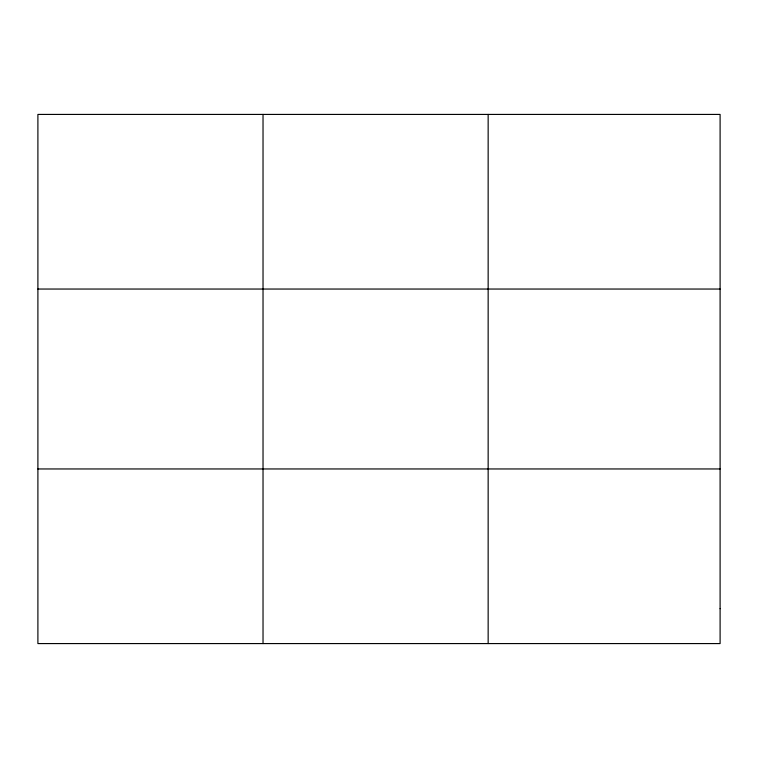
<?xml version="1.0" encoding="UTF-8"?>
<svg xmlns="http://www.w3.org/2000/svg" width="758" height="758" viewBox="0 0 758 758"><rect width="100%" height="100%" fill="white"/><g stroke="black" fill="none" stroke-linecap="round" stroke-linejoin="round"><path stroke-width="1.14" d="M263.026 114.42L263.026 643.58M488.152 114.42L488.152 643.58M37.9 289.044L720.1 289.044M37.9 468.956L720.1 468.956M720.1 608.655L720.1 643.58L37.9 643.58L37.9 114.42L720.1 114.42L720.1 608.655"/></g></svg>
